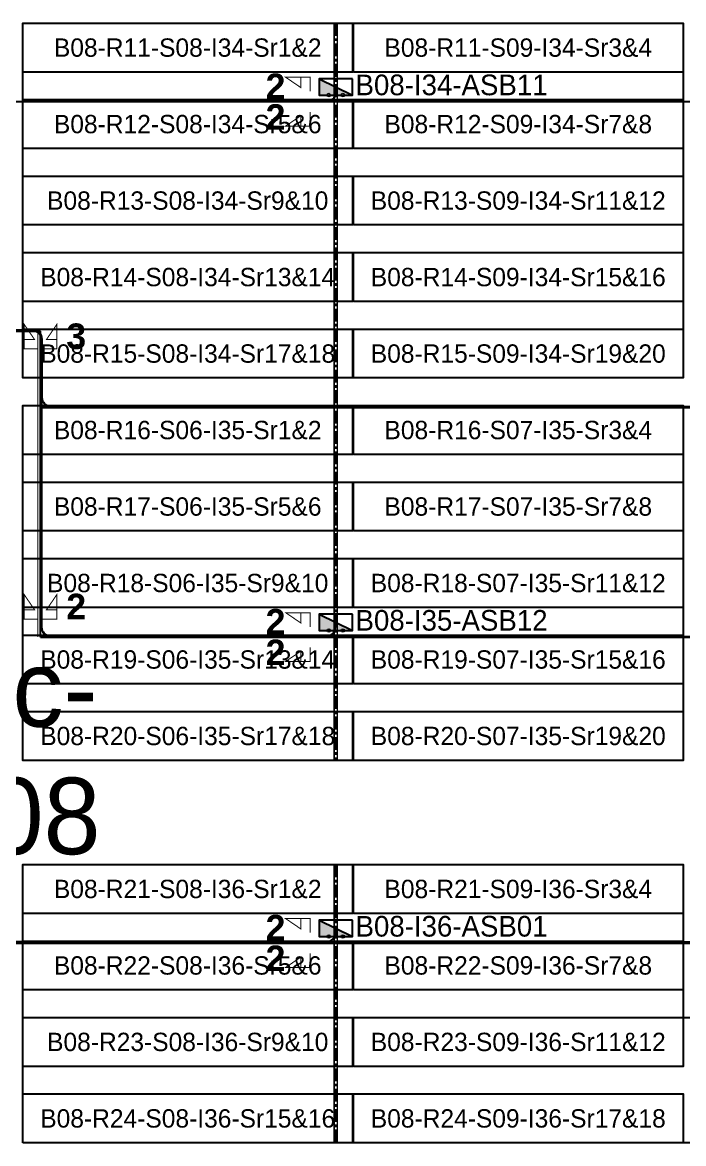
# Model space of a CAD drawing. Header units: metres. Extents: x 530797 to 531186, y 2675277 to 2675619.
# Drawn here: x 531023.8 to 531088.6, y 2675434.2 to 2675544.2 of the extents above; entities that cross this region are included whole.
import ezdxf
from ezdxf.enums import TextEntityAlignment as Align

# ---------------------------------------------------------------- set-up
doc = ezdxf.new("R2010")
doc.units = ezdxf.units.M
doc.linetypes.add('CENTER', pattern=[2, 1.25, -0.25, 0.25, -0.25])
for name, color, linetype in [('DC Trench BL-08', 40, 'Continuous'), ('E-Inverter Grouping', 2, 'Continuous'), ('Inverter Block-08', 7, 'Continuous'), ('LT Cable(AG) INV to LT Panel BL-08', 2, 'Continuous'), ('Messenger Wire Block-08 (Master Path)', 30, 'Continuous'), ('Messenger Wire Block-08 (MW Path)', 191, 'Continuous'), ('MMS Block Numbering', 7, 'Continuous'), ('MMS Table Block-08', 8, 'Continuous'), ('Plan Line - DC BL-08', 40, 'Continuous'), ('Section Marking BL-08', 2, 'Continuous')]:
    doc.layers.add(name, color=color, linetype=linetype)
doc.layers.add('PILE', color=1, linetype='Continuous', lineweight=15)
doc.styles.add('Adani Regular', font='Adani Regular.ttf')
doc.styles.add('BoldTextStyle', font='arialbd.ttf')
doc.styles.get("Standard").update_dxf_attribs({"font": 'Adani Regular.ttf'})

# ---------------------------------------------------------------- blocks, each defined once
blk = doc.blocks.new('MMS Table (32.292 x 4.788)')
at = {"color": 0}
blk.add_lwpolyline([(0, -0.002), (0, 4.786), (32.292, 4.786), (32.292, -0.002)], close=True, dxfattribs=at)
at = {"color": 7}
blk.add_attdef('ID1', text='', height=1.8, dxfattribs=at).set_placement((16.146, 2.392), align=Align.MIDDLE_CENTER)
blk = doc.blocks.new('Inverter Block')
h = blk.add_hatch(color=0)
h.dxf.hatch_style = 1
h.paths.add_polyline_path([(-1.456, 2.269), (-1.456, 0.846), (1.456, 0.846)])
at = {"color": 0}
blk.add_lwpolyline([(1.456, 2.269), (-1.456, 2.269), (-1.456, 0.846), (1.456, 0.846)], close=True, dxfattribs=at)
blk.add_lwpolyline([(-1.456, 2.269), (1.456, 0.846)], dxfattribs=at)
at = {"layer": 'PILE'}
for centre in [(-0.613, 0.846), (0.613, 0.846)]:
    blk.add_circle(centre, 0.156, dxfattribs=at)
at = {"color": 7}
blk.add_attdef('ID', (-1.456, 3.006), '', height=1.8, dxfattribs=at)

msp = doc.modelspace()

# ---------------------------------------------------------------- linework, layer by layer
at = {"layer": 'DC Trench BL-08', "color": 40, "const_width": 0.15}
for points in [[(531054.68, 2675544.08), (531054.38, 2675544.08), (531054.38, 2675471.79), (531054.68, 2675471.79)], [(531054.68, 2675544.08), (531054.38, 2675544.08), (531054.38, 2675471.79), (531054.68, 2675471.79)], [(531054.68, 2675461.58), (531054.38, 2675461.58), (531054.38, 2675434.29), (531054.68, 2675434.29)], [(531054.68, 2675461.58), (531054.38, 2675461.58), (531054.38, 2675434.29), (531054.68, 2675434.29)]]:
    msp.add_lwpolyline(points, close=True, dxfattribs=at)
at = {"layer": 'E-Inverter Grouping', "color": 3}
for points in [[(531088.56, 2675509.29), (531023.88, 2675509.29), (531023.88, 2675544.08), (531088.56, 2675544.08)], [(531088.56, 2675471.79), (531023.88, 2675471.79), (531023.88, 2675506.58), (531088.56, 2675506.58)], [(531023.88, 2675434.29), (531023.88, 2675461.58), (531088.56, 2675461.58), (531088.56, 2675446.58), (531120.96, 2675446.58), (531120.96, 2675434.29)]]:
    msp.add_lwpolyline(points, close=True, dxfattribs=at)
at = {"layer": 'LT Cable(AG) INV to LT Panel BL-08', "color": 5}
for points in [[(530985.24, 2675494.79), (530983.54, 2675494.79, -0.414214), (530982.64, 2675495.69), (530982.64, 2675498.82, 0.214019), (530982.34, 2675499.5), (530975.63, 2675505.47, -0.214019), (530975.32, 2675506.15), (530975.32, 2675507.87, -0.0289), (530975.33, 2675507.97), (530975.39, 2675508.45, 0.0289), (530975.39, 2675508.55), (530975.39, 2675535.5, -0.414214), (530976.29, 2675536.4), (531053.63, 2675536.4, 0.414214), (531054.53, 2675537.3), (531054.53, 2675537.73)], [(530985.24, 2675494.81), (530983.57, 2675494.81, -0.414214), (530982.67, 2675495.71), (530982.67, 2675498.83, 0.214019), (530982.36, 2675499.51), (530975.65, 2675505.48, -0.214019), (530975.35, 2675506.16), (530975.35, 2675507.86, -0.0289), (530975.35, 2675507.97), (530975.41, 2675508.45, 0.0289), (530975.42, 2675508.55), (530975.42, 2675535.48, -0.414214), (530976.32, 2675536.38), (531118.42, 2675536.38, 0.414214), (531119.32, 2675537.28), (531119.32, 2675537.73)], [(530983.17, 2675494.73, -0.325999), (530982.54, 2675495.59), (530982.54, 2675498.78, 0.214019), (530982.24, 2675499.45), (530975.53, 2675505.43, -0.214019), (530975.22, 2675506.1), (530975.22, 2675507.87, -0.0289), (530975.23, 2675507.98), (530975.29, 2675508.45, 0.0289), (530975.29, 2675508.56), (530975.29, 2675513.1, -0.414214), (530976.19, 2675514), (531024.83, 2675514, -0.414214), (531025.73, 2675513.1), (531025.73, 2675507.4, 0.414214), (531026.63, 2675506.5), (531118.42, 2675506.5, 0.414214), (531119.32, 2675507.4), (531119.32, 2675507.73)], [(530983.17, 2675494.76, -0.317911), (530982.57, 2675495.61), (530982.57, 2675498.79, 0.214019), (530982.26, 2675499.46), (530975.55, 2675505.44, -0.214019), (530975.25, 2675506.11), (530975.25, 2675507.87, -0.0289), (530975.25, 2675507.97), (530975.31, 2675508.45, 0.0289), (530975.32, 2675508.56), (530975.32, 2675513.08, -0.414214), (530976.22, 2675513.98), (531024.8, 2675513.98, -0.414214), (531025.7, 2675513.08), (531025.7, 2675484.88, 0.414214), (531026.6, 2675483.98), (531053.63, 2675483.98, 0.414214), (531054.53, 2675484.88), (531054.53, 2675485.23)], [(530983.17, 2675494.8, -0.309777), (530982.59, 2675495.64), (530982.59, 2675498.8, 0.214019), (530982.29, 2675499.47), (530975.58, 2675505.45, -0.214019), (530975.27, 2675506.12), (530975.27, 2675507.87, -0.0289), (530975.28, 2675507.97), (530975.34, 2675508.45, 0.0289), (530975.34, 2675508.56), (530975.34, 2675513.05, -0.414214), (530976.24, 2675513.95), (531024.78, 2675513.95, -0.414214), (531025.68, 2675513.05), (531025.68, 2675484.85, 0.414214), (531026.58, 2675483.95), (531118.42, 2675483.95, 0.414214), (531119.32, 2675484.85), (531119.32, 2675485.23)], [(530986.29, 2675492.06), (530980.64, 2675492.06, 0.078431), (530980.36, 2675492.01), (530979.42, 2675491.71, -0.078431), (530979.14, 2675491.66), (530976.2, 2675491.66, 0.414214), (530975.3, 2675490.76), (530975.3, 2675463.1, 0.093355), (530975.37, 2675462.77), (530975.47, 2675462.51, -0.093355), (530975.53, 2675462.18), (530975.53, 2675454.89, 0.414214), (530976.43, 2675453.99), (531150.81, 2675453.99, 0.414214), (531151.71, 2675454.89), (531151.71, 2675455.23)], [(530986.29, 2675492.03), (530980.64, 2675492.03, 0.078431), (530980.37, 2675491.99), (530979.42, 2675491.68, -0.078431), (530979.15, 2675491.64), (530976.23, 2675491.64, 0.414214), (530975.33, 2675490.74), (530975.33, 2675463.1, 0.093355), (530975.39, 2675462.78), (530975.49, 2675462.52, -0.093355), (530975.55, 2675462.19), (530975.55, 2675454.92, 0.414214), (530976.45, 2675454.02), (531053.63, 2675454.02, 0.414214), (531054.53, 2675454.92), (531054.53, 2675455.23)]]:
    msp.add_lwpolyline(points, format="xyb", dxfattribs=at)
at = {"layer": 'Messenger Wire Block-08 (Master Path)'}
for points in [[(530975.42, 2675536.38), (531120.96, 2675536.38)], [(530975.42, 2675513.88), (531025.6, 2675513.88)], [(531025.6, 2675483.88), (531025.6, 2675513.88)], [(531025.6, 2675506.38), (531120.96, 2675506.38)], [(531025.6, 2675483.88), (531120.96, 2675483.88)], [(530975.42, 2675453.88), (531153.35, 2675453.88)]]:
    msp.add_lwpolyline(points, dxfattribs=at)
at = {"layer": 'Messenger Wire Block-08 (MW Path)', "const_width": 0.1}
for points in [[(530975.42, 2675536.38), (531120.96, 2675536.38)], [(530975.42, 2675513.88), (531025.6, 2675513.88)], [(531025.35, 2675483.88), (531025.35, 2675513.88)], [(531025.6, 2675506.38), (531120.96, 2675506.38)], [(531025.6, 2675483.88), (531120.96, 2675483.88)], [(530975.42, 2675453.88), (531153.35, 2675453.88)]]:
    msp.add_lwpolyline(points, dxfattribs=at)
at = {"layer": 'Plan Line - DC BL-08', "color": 6, "linetype": 'CENTER'}
for points in [[(531054.53, 2675544.08), (531054.53, 2675471.79)], [(531054.53, 2675461.58), (531054.53, 2675434.29)]]:
    msp.add_lwpolyline(points, dxfattribs=at)
at = {"layer": 'Section Marking BL-08', "color": 94, "lineweight": 35, "true_color": 0x00a500, "const_width": 0.1}
for points in [[(531052.03, 2675537.38), (531052.03, 2675538.77), (531049.63, 2675538.77), (531051.11, 2675537.76), (531051.11, 2675538.77)], [(531052.03, 2675535.38), (531052.03, 2675533.99), (531049.63, 2675533.99), (531051.11, 2675535), (531051.11, 2675533.99)], [(531025.4, 2675512.13), (531024.01, 2675512.13), (531024.01, 2675514.53), (531025.02, 2675513.05), (531024.01, 2675513.05)], [(531025.8, 2675512.13), (531027.19, 2675512.13), (531027.19, 2675514.53), (531026.18, 2675513.05), (531027.19, 2675513.05)], [(531025.4, 2675485.63), (531024.01, 2675485.63), (531024.01, 2675488.03), (531025.02, 2675486.55), (531024.01, 2675486.55)], [(531025.8, 2675485.63), (531027.19, 2675485.63), (531027.19, 2675488.03), (531026.18, 2675486.55), (531027.19, 2675486.55)], [(531052.03, 2675484.88), (531052.03, 2675486.27), (531049.63, 2675486.27), (531051.11, 2675485.26), (531051.11, 2675486.27)], [(531052.03, 2675482.88), (531052.03, 2675481.49), (531049.63, 2675481.49), (531051.11, 2675482.5), (531051.11, 2675481.49)], [(531052.03, 2675454.88), (531052.03, 2675456.27), (531049.63, 2675456.27), (531051.11, 2675455.26), (531051.11, 2675456.27)], [(531052.03, 2675452.88), (531052.03, 2675451.49), (531049.63, 2675451.49), (531051.11, 2675452.5), (531051.11, 2675451.49)]]:
    msp.add_lwpolyline(points, dxfattribs=at)

# ---------------------------------------------------------------- block references
at = {"layer": 'Inverter Block-08'}
ref = msp.add_blockref('Inverter Block', (531054.53, 2675536.07), dxfattribs=dict(at, xscale=1.124999999976148, yscale=1.124999999976148, zscale=1.124999999976148))
ref.add_attrib('ID', 'B08-I34-ASB11', (531056.47, 2675537.01), dxfattribs={"layer": '0', "color": 7, "height": 2.025})
ref = msp.add_blockref('Inverter Block', (531054.53, 2675483.57), dxfattribs=dict(at, xscale=1.124999999976148, yscale=1.124999999976148, zscale=1.124999999976148))
ref.add_attrib('ID', 'B08-I35-ASB12', (531056.47, 2675484.51), dxfattribs={"layer": '0', "color": 7, "height": 2.025})
ref = msp.add_blockref('Inverter Block', (531054.53, 2675453.57), dxfattribs=dict(at, xscale=1.124999999976148, yscale=1.124999999976148, zscale=1.124999999976148))
ref.add_attrib('ID', 'B08-I36-ASB01', (531056.47, 2675454.51), dxfattribs={"layer": '0', "color": 7, "height": 2.025})
at = {"layer": 'MMS Table Block-08'}
for p, values in [((531023.88, 2675539.29), {'ID1': 'B08-R11-S08-I34-Sr1&2'}), ((531056.27, 2675539.29), {'ID1': 'B08-R11-S09-I34-Sr3&4'}), ((531023.88, 2675531.79), {'ID1': 'B08-R12-S08-I34-Sr5&6'}), ((531056.27, 2675531.79), {'ID1': 'B08-R12-S09-I34-Sr7&8'}), ((531023.88, 2675524.29), {'ID1': 'B08-R13-S08-I34-Sr9&10'}), ((531056.27, 2675524.29), {'ID1': 'B08-R13-S09-I34-Sr11&12'}), ((531023.88, 2675516.79), {'ID1': 'B08-R14-S08-I34-Sr13&14'}), ((531056.27, 2675516.79), {'ID1': 'B08-R14-S09-I34-Sr15&16'}), ((531023.88, 2675509.29), {'ID1': 'B08-R15-S08-I34-Sr17&18'}), ((531056.27, 2675509.29), {'ID1': 'B08-R15-S09-I34-Sr19&20'}), ((531023.88, 2675501.79), {'ID1': 'B08-R16-S06-I35-Sr1&2'}), ((531056.27, 2675501.79), {'ID1': 'B08-R16-S07-I35-Sr3&4'}), ((531023.88, 2675494.29), {'ID1': 'B08-R17-S06-I35-Sr5&6'}), ((531056.27, 2675494.29), {'ID1': 'B08-R17-S07-I35-Sr7&8'}), ((531023.88, 2675486.79), {'ID1': 'B08-R18-S06-I35-Sr9&10'}), ((531056.27, 2675486.79), {'ID1': 'B08-R18-S07-I35-Sr11&12'}), ((531023.88, 2675479.29), {'ID1': 'B08-R19-S06-I35-Sr13&14'}), ((531056.27, 2675479.29), {'ID1': 'B08-R19-S07-I35-Sr15&16'}), ((531023.88, 2675471.79), {'ID1': 'B08-R20-S06-I35-Sr17&18'}), ((531056.27, 2675471.79), {'ID1': 'B08-R20-S07-I35-Sr19&20'}), ((531023.88, 2675456.79), {'ID1': 'B08-R21-S08-I36-Sr1&2'}), ((531056.27, 2675456.79), {'ID1': 'B08-R21-S09-I36-Sr3&4'}), ((531023.88, 2675449.29), {'ID1': 'B08-R22-S08-I36-Sr5&6'}), ((531056.27, 2675449.29), {'ID1': 'B08-R22-S09-I36-Sr7&8'}), ((531023.88, 2675441.79), {'ID1': 'B08-R23-S08-I36-Sr9&10'}), ((531056.27, 2675441.79), {'ID1': 'B08-R23-S09-I36-Sr11&12'}), ((531023.88, 2675434.29), {'ID1': 'B08-R24-S08-I36-Sr15&16'}), ((531056.27, 2675434.29), {'ID1': 'B08-R24-S09-I36-Sr17&18'})]:
    msp.add_blockref('MMS Table (32.292 x 4.788)', p, dxfattribs=at).add_auto_attribs(values)

# ---------------------------------------------------------------- texts
at = {"layer": 'MMS Block Numbering', "insert": (531018.1, 2675472.54), "char_height": 7.5, "attachment_point": 5, "style": 'Adani Regular'}
msp.add_mtext_dynamic_manual_height_columns('A16c-\\PBL-08', width=41.5354, gutter_width=1, heights=[0], dxfattribs=at)
at = {"layer": 'Section Marking BL-08', "color": 94, "true_color": 0x00a500, "style": 'BoldTextStyle'}
for s, p in [('2', (531048.63, 2675537.88)), ('2', (531048.63, 2675534.88)), ('3', (531029.1, 2675513.38)), ('2', (531029.1, 2675486.88)), ('2', (531048.63, 2675485.38)), ('2', (531048.63, 2675482.38)), ('2', (531048.63, 2675455.38)), ('2', (531048.63, 2675452.38))]:
    msp.add_text(s, height=2.5, dxfattribs=at).set_placement(p, align=Align.MIDDLE_CENTER)

doc.saveas('drawing.dxf')
